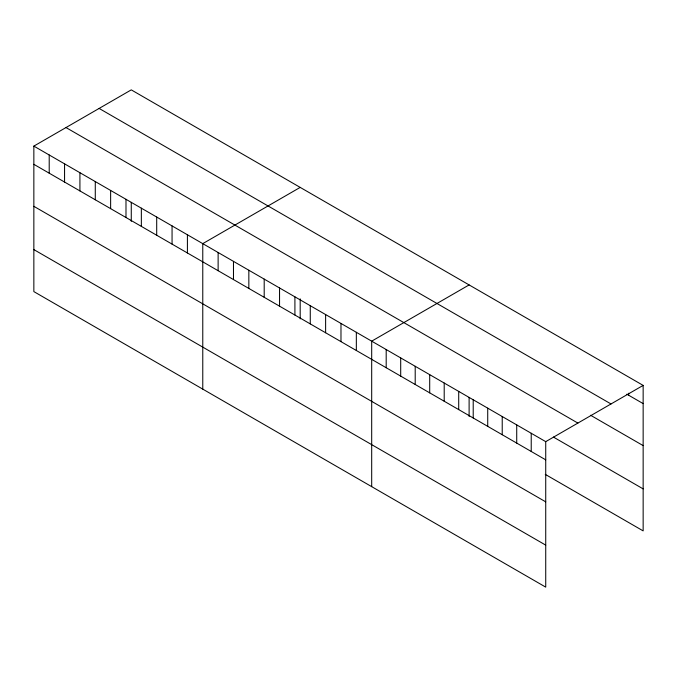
<?xml version="1.0" encoding="UTF-8"?>
<svg xmlns="http://www.w3.org/2000/svg" width="677" height="677" viewBox="0 0 677 677"><rect width="100%" height="100%" fill="white"/><g stroke="black" fill="none" stroke-linecap="round" stroke-linejoin="round"><path stroke-width="1.02" d="M643.15 385.399L545.73 441.649L545.73 587.128L33.85 291.601L33.85 146.114L131.27 89.872L643.15 385.399L643.15 530.886L545.256 474.365M300.19 187.394L202.77 243.635L202.77 389.123M469.11 284.924L371.69 341.166L371.69 486.653M626.834 394.183L643.15 403.602M99.121 108.43L611.001 403.957M590.572 415.255L643.15 445.61M65.999 127.555L577.879 423.083M553.414 437.071L643.15 488.887M33.85 146.114L545.73 441.649M33.85 164.316L545.73 459.844M33.85 206.316L545.73 501.852M33.85 249.593L545.73 545.129M628.645 393.21L628.645 395.233M531.225 433.272L531.225 451.474M516.72 424.902L516.72 443.105M502.224 416.524L502.224 434.727M487.719 408.155L487.719 426.358M473.215 399.777L473.215 417.98M469.11 397.399L469.11 416.406M458.71 391.408L458.71 409.61M444.205 383.03L444.205 401.233M429.7 374.66L429.7 392.863M415.204 366.282L415.204 384.485M400.699 357.913L400.699 376.116M386.195 349.535L386.195 367.738M356.339 332.297L356.339 350.5M340.98 323.437L340.98 341.631M325.62 314.568L325.62 332.771M310.269 305.699L310.269 323.902M300.19 298.879L300.19 318.875M294.91 296.831L294.91 315.033M279.55 287.97L279.55 306.173M264.199 279.102L264.199 297.305M248.84 270.233L248.84 288.436M233.48 261.373L233.48 279.576M218.129 252.504L218.129 270.707M187.411 234.775L187.411 252.978M172.06 225.906L172.06 244.109M156.7 217.038L156.7 235.241M141.349 208.177L141.349 226.38M131.27 202.355L131.27 221.354M125.99 199.309L125.99 217.512M110.63 190.44L110.63 208.643M95.279 181.58L95.279 199.783M79.92 172.711L79.92 190.914M64.56 163.842L64.56 182.045M49.209 154.982L49.209 173.185"/></g></svg>
